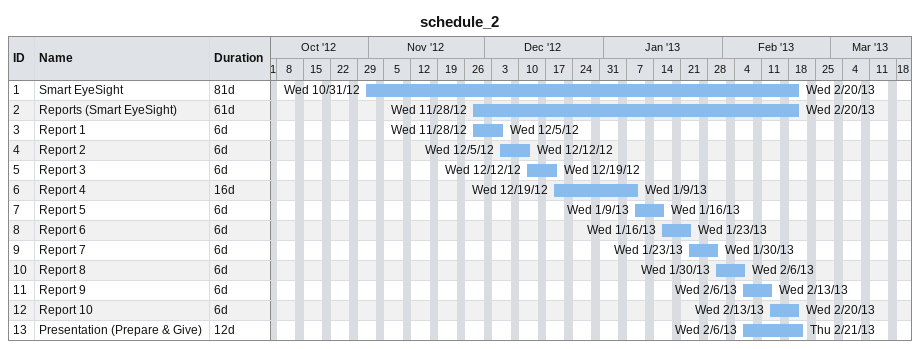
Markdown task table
schedule_2

| ID | Task | Duration | Start | Finish |
|---|---|---|---|---|
| 1 | Smart EyeSight | 81d | 2012-10-31 | 2013-02-20 |
| 2 | Reports (Smart EyeSight) | 61d | 2012-11-28 | 2013-02-20 |
| 3 | Report 1 | 6d | 2012-11-28 | 2012-12-05 |
| 4 | Report 2 | 6d | 2012-12-05 | 2012-12-12 |
| 5 | Report 3 | 6d | 2012-12-12 | 2012-12-19 |
| 6 | Report 4 | 16d | 2012-12-19 | 2013-01-09 |
| 7 | Report 5 | 6d | 2013-01-09 | 2013-01-16 |
| 8 | Report 6 | 6d | 2013-01-16 | 2013-01-23 |
| 9 | Report 7 | 6d | 2013-01-23 | 2013-01-30 |
| 10 | Report 8 | 6d | 2013-01-30 | 2013-02-06 |
| 11 | Report 9 | 6d | 2013-02-06 | 2013-02-13 |
| 12 | Report 10 | 6d | 2013-02-13 | 2013-02-20 |
| 13 | Presentation (Prepare & Give) | 12d | 2013-02-06 | 2013-02-21 |
